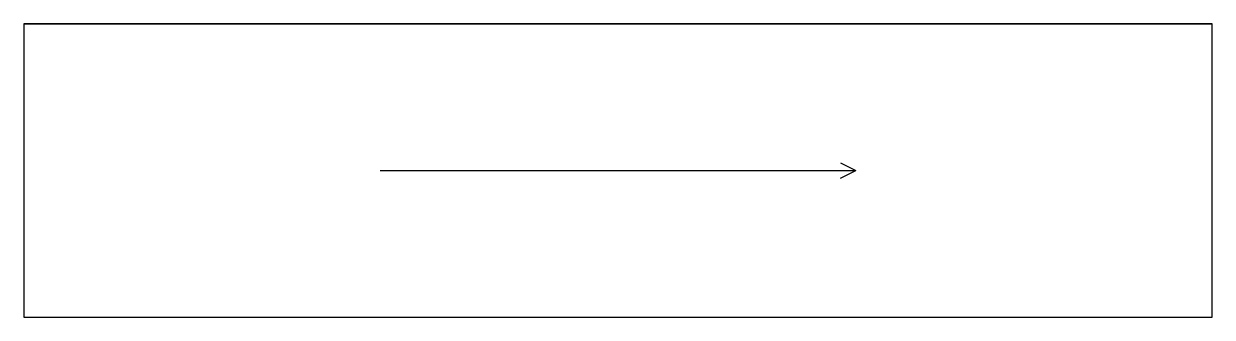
# Model space of a CAD drawing. Header units: millimetres. Extents: x 0 to 1163, y 0 to 287.
import ezdxf

# ---------------------------------------------------------------- set-up
doc = ezdxf.new("R2010")
doc.units = ezdxf.units.MM
for name, color, linetype in [('EDGE_BANDING', 7, 'Continuous'), ('GRAIN_DIRECTION', 3, 'Continuous'), ('OUTSIDE_THROUGH', 7, 'Continuous')]:
    doc.layers.add(name, color=color, linetype=linetype)

msp = doc.modelspace()

# ---------------------------------------------------------------- linework, layer by layer
at = {"layer": 'EDGE_BANDING'}
msp.add_line((0, 287), (1163, 287), dxfattribs=at)
at = {"layer": 'GRAIN_DIRECTION'}
for p in [(348.9, 143.5), (799.1, 151), (799.1, 136)]:
    msp.add_line(p, (814.1, 143.5), dxfattribs=at)
at = {"layer": 'OUTSIDE_THROUGH'}
msp.add_lwpolyline([(0, 0), (1163, 0), (1163, 287), (0, 287)], close=True, dxfattribs=at)

doc.saveas('drawing.dxf')
